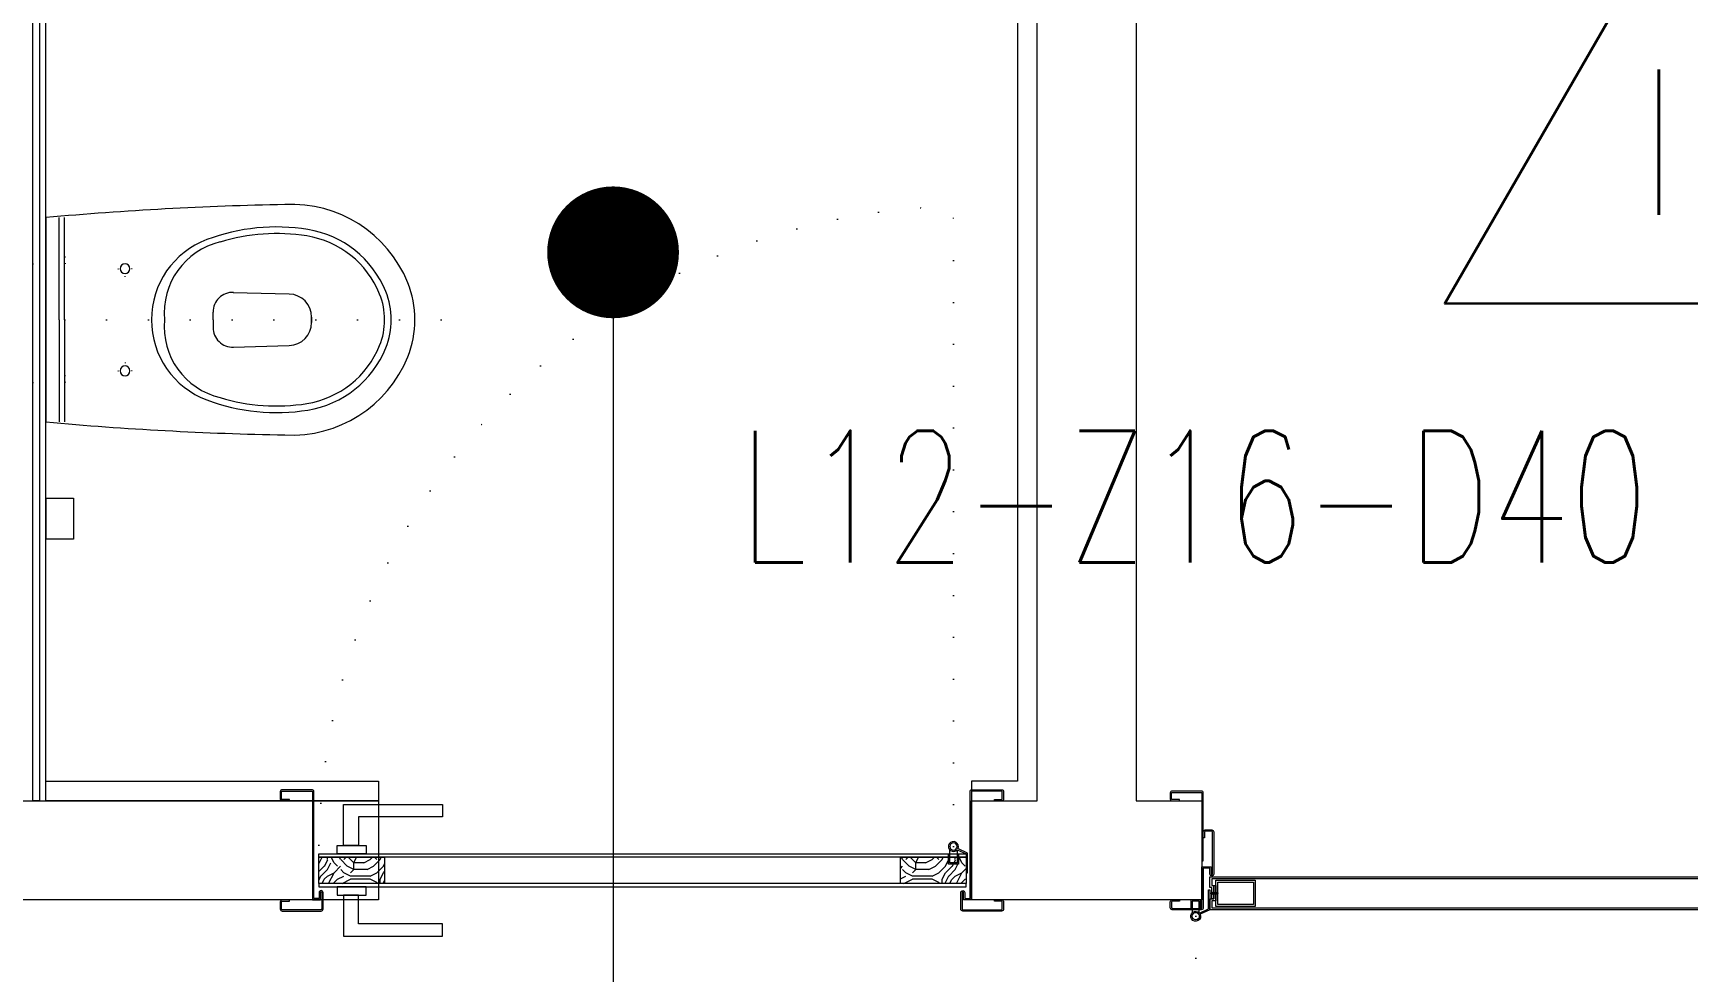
# Model space of a CAD drawing. Header units: metres. Extents: x -19121 to 152404, y -12107 to 29421.
# Drawn here: x 92797.6 to 93048.8, y 1819.1 to 1961.5 of the extents above; entities that cross this region are included whole.
import ezdxf
from ezdxf.enums import TextEntityAlignment as Align

# ---------------------------------------------------------------- set-up
doc = ezdxf.new("R2010")
doc.units = ezdxf.units.M
doc.header["$LTSCALE"] = 50
doc.header["$MEASUREMENT"] = 0
doc.linetypes.add('DOT2', pattern=[0.125, 0, -0.125])
doc.linetypes.add('HIDDEN', pattern=[0.375, 0.25, -0.125])
doc.layers.get('0').update_dxf_attribs({"color": 9, "lineweight": 9})
for name, color, linetype, lineweight in [('00', 9, 'Continuous', 9), ('06B', 9, 'Continuous', 9), ('06C @ 1', 9, 'Continuous', 9), ('09', 9, 'Continuous', 9), ('10', 9, 'Continuous', 9), ('12', 9, 'Continuous', 9), ('20', 9, 'DOT2', 9), ('21_mahal200', 9, 'Continuous', 9), ('Alçıpan', 2, 'Continuous', 9), ('E-DEDEKTÖR NUMARALARI', 20, 'Continuous', 30), ('E-KOMBİNE DEDEKTÖR (ISI+OPTİK DUMAN)', 7, 'Continuous', 30), ('SERAMİK', 9, 'Continuous', 9), ('TEFRİŞ', 9, 'Continuous', 9)]:
    doc.layers.add(name, color=color, linetype=linetype, lineweight=lineweight)
doc.styles.add('E-YAZI', font='txttw.shx', dxfattribs={"height": 200})
doc.styles.add('MuuM_TEXT-STANDART', font='ARIALN.TTF')
doc.dimstyles.new('MuuM_DIM200', dxfattribs={"dimscale": 20, "dimtxt": 2, "dimasz": 1, "dimexe": 1, "dimexo": 1, "dimgap": 1, "dimtad": 1, "dimdec": 1, "dimrnd": 0.5, "dimdsep": 46, "dimtxsty": 'MuuM_TEXT-STANDART', "dimblk": 'ARCHTICK', "dimcen": 0, "dimdle": 0.15, "dimclrd": 256, "dimclre": 256, "dimclrt": 256, "dimadec": 0, "dimazin": 0, "dimtfac": 5, "dimtdec": 1, "dimtix": 1, "dimtmove": 2, "dimatfit": 3, "dimldrblk": 'DOT', "dimfxl": 3, "dimfxlon": 1, "dimtolj": 1, "dimlwd": -1, "dimlwe": -1, "dimarcsym": 0})

# ---------------------------------------------------------------- blocks, each defined once
blk = doc.blocks.new('100_KOMBİNE DEDEKTÖR (ISI+OPTİK DUMAN) 085')
at = {"layer": 'E-KOMBİNE DEDEKTÖR (ISI+OPTİK DUMAN)', "color": 4}
blk.add_lwpolyline([(2.55, 0), (0, 4.416), (-2.55, 0)], close=True, dxfattribs=at)
at = {"layer": 'E-KOMBİNE DEDEKTÖR (ISI+OPTİK DUMAN)', "color": 3, "style": 'E-YAZI', "width": 0.8}
blk.add_text('I+O', height=1.1016, dxfattribs=at).set_placement((-0.018, 1.224), align=Align.MIDDLE)
blk = doc.blocks.new('_ArchTick')
at = {"color": 0, "linetype": 'ByBlock', "const_width": 0.15}
blk.add_lwpolyline([(-0.5, -0.5), (0.5, 0.5)], dxfattribs=at)
blk = doc.blocks.new('_Dot')
at = {"color": 0, "linetype": 'ByBlock', "lineweight": -2}
blk.add_line((-0.5, 0), (-1, 0), dxfattribs=at)
at = {"color": 0, "linetype": 'ByBlock', "const_width": 0.5}
blk.add_lwpolyline([(-0.25, 0, 1), (0.25, 0, 1)], format="xyb", close=True, dxfattribs=at)
blk = doc.blocks.new('p-kapı kolu')
for points in [[(2.2, 0), (2.2, -1.25), (-2.2, -1.25), (-2.2, 0), (2.2, 0)], [(1.225, -1.25), (1.225, -7.5), (-13.775, -7.5), (-13.775, -5.625), (-1.025, -5.625), (-1.025, -5.625), (-1.025, -1.25), (1.225, -1.25)]]:
    blk.add_lwpolyline(points)
blk = doc.blocks.new('K-AH-01')
at = {"layer": '09'}
h = blk.add_hatch(dxfattribs=at)
h.set_pattern_fill('LOGEND', color=256, scale=10, style=0)
h.set_pattern_definition([(7e-15, (-3944.073, -2726.897), (10, 10), [3, -7]), (7e-15, (-3944.073, -2726.397), (10, 10), [3, -7]), (7e-15, (-3943.573, -2725.397), (10, 10), [2, -8]), (7e-15, (-3943.073, -2724.397), (10, 10), [1.5, -8.5]), (7e-15, (-3943.073, -2723.397), (10, 10), [1, -9]), (7e-15, (-3945.573, -2722.397), (10, 10), [0.5, -2.5, 0.5, -6.5]), (7e-15, (-3944.073, -2721.897), (10, 10), [0.5, -4, 1.5, -4]), (7e-15, (-3942.073, -2721.397), (10, 10), [0.5, -0.5, 0.5, -8.5]), (7e-15, (-3942.573, -2720.897), (10, 10), [0.5, -9.5]), (7e-15, (-3943.073, -2719.897), (10, 10), [1.5, -8.5]), (7e-15, (-3943.073, -2718.897), (10, 10), [2, -8]), (7e-15, (-3943.573, -2717.897), (10, 10), [2.5, -3, 0.5, -4]), (90, (-3947.573, -2723.897), (-10, 10), [0.5, -1, 2.5, -6]), (90, (-3947.073, -2722.897), (-10, 10), [0.5, -0.5, 1.5, -7.5]), (90, (-3946.573, -2718.897), (-10, 10), [1, -9]), (90, (-3946.073, -2722.897), (-10, 10), [2, -3, 0.5, -4.5]), (90, (-3945.573, -2717.397), (-10, 10), [0.5, -9.5]), (90, (-3945.073, -2722.397), (-10, 10), [1.5, -8.5]), (90, (-3944.073, -2721.897), (-10, 10), [1, -9]), (90, (-3943.073, -2721.897), (-10, 10), [0.5, -1.5, 1.5, -6.5]), (90, (-3942.573, -2721.397), (-10, 10), [0.5, -9.5]), (90, (-3942.073, -2723.397), (-10, 10), [1.4, -8.6]), (90, (-3941.573, -2725.397), (-10, 10), [1, -9]), (90, (-3940.573, -2721.397), (-10, 10), [0.5, -9.5]), (90, (-3939.573, -2721.897), (-10, 10), [1.5, -8.5]), (90, (-3938.573, -2721.897), (-10, 10), [1.5, -8.5]), (45, (-3940.073, -2725.8966), (1e-15, 10), [0.7071, -0.7071, 0.7071, -12.020836]), (45, (-3942.073, -2723.3966), (1e-15, 10), [1.4142, -12.727936]), (45, (-3946.073, -2718.3966), (1e-15, 10), [1.4142, -12.727936]), (45, (-3944.073, -2720.8966), (1e-15, 10), [1.4142, -12.727936]), (45, (-3943.573, -2722.8966), (1e-15, 10), [1.4142, -12.727936]), (45, (-3940.573, -2724.8966), (1e-15, 10), [1.4142, -12.727936]), (45, (-3941.573, -2724.3966), (1e-15, 10), [2.12132, -12.020816]), (45, (-3944.573, -2719.8966), (1e-15, 10), [0.7071, -13.435036]), (45, (-3945.073, -2718.8966), (1e-15, 10), [0.7071, -13.435036]), (45, (-3941.073, -2718.8966), (1e-15, 10), [0.7071, -13.435036]), (45, (-3945.073, -2723.8966), (1e-15, 10), [0.7071, -13.435036]), (45, (-3939.573, -2720.3966), (1e-15, 10), [0.7071, -13.435036]), (45, (-3943.073, -2721.3966), (1e-15, 10), [0.7071, -13.435036]), (45, (-3942.073, -2720.3966), (1e-15, 10), [0.7071, -13.435036]), (135, (-3942.573, -2722.3966), (-10, 1e-15), [0.7071, -0.7071, 2.12132, -10.606616]), (135, (-3941.073, -2722.3966), (-10, 1e-15), [0.7071, -13.435036]), (135, (-3941.073, -2725.8966), (-10, 1e-15), [0.7071, -13.435036]), (135, (-3943.073, -2723.3966), (-10, 1e-15), [0.7071, -13.435036]), (135, (-3941.573, -2721.3966), (-10, 1e-15), [0.7071, -13.435036]), (135, (-3944.073, -2723.8966), (-10, 1e-15), [0.7071, -13.435036]), (135, (-3940.073, -2723.8966), (-10, 1e-15), [0.7071, -13.435036]), (135, (-3947.073, -2726.8966), (-10, 1e-15), [0.7071, -13.435036]), (135, (-3946.573, -2726.3966), (-10, 1e-15), [1.4142, -12.727936]), (135, (-3946.073, -2725.8966), (-10, 1e-15), [1.4142, -12.727936]), (135, (-3945.073, -2725.8966), (-10, 1e-15), [1.4142, -12.727936]), (135, (-3944.573, -2724.8966), (-10, 1e-15), [1.4142, -12.727936]), (135, (-3940.573, -2720.8966), (-10, 1e-15), [1.4142, -12.727936]), (135, (-3938.573, -2725.8966), (-10, 1e-15), [1.4142, -12.727936]), (135, (-3938.073, -2717.8966), (-10, 1e-15), [1.4142, -12.727936]), (135, (-3938.073, -2718.8966), (-10, 1e-15), [1.4142, -12.727936]), (135, (-3939.073, -2719.3966), (-10, 1e-15), [1.4142, -12.727936]), (135, (-3946.073, -2719.3966), (-10, 1e-15), [2.12132, -12.020816]), (135, (-3939.573, -2720.3966), (-10, 1e-15), [2.12132, -12.020816]), (26.56505, (-3945.0727, -2717.3966), (10, 4e-09), [1.118, -21.24268]), (26.56505, (-3945.0727, -2722.3966), (10, 4e-09), [1.118, -21.24268]), (26.56505, (-3944.0727, -2719.3966), (10, 4e-09), [1.118, -21.24268]), (26.56505, (-3941.0727, -2726.3966), (10, 4e-09), [1.118, -21.24268]), (26.56505, (-3941.5727, -2725.3966), (10, 4e-09), [1.118, -21.24268]), (26.56505, (-3944.5727, -2723.3966), (10, 4e-09), [1.118, -21.24268]), (26.56505, (-3944.5727, -2718.3966), (10, 4e-09), [1.118, -21.24268]), (26.56505, (-3941.5727, -2721.3966), (10, 4e-09), [2.236, -20.12468]), (63.43495, (-3941.5727, -2719.8966), (5e-10, 10), [1.118, -21.24268]), (63.43495, (-3940.0727, -2722.8966), (5e-10, 10), [1.118, -21.24268]), (63.43495, (-3945.0727, -2720.8966), (5e-10, 10), [1.118, -21.24268]), (63.43495, (-3947.0727, -2720.3966), (5e-10, 10), [1.118, -21.24268]), (63.43495, (-3941.0727, -2722.3966), (5e-10, 10), [1.118, -21.24268]), (63.43495, (-3942.0727, -2722.3966), (5e-10, 10), [1.118, -21.24268]), (63.43495, (-3946.0727, -2720.8966), (5e-10, 10), [2.236, -20.12468]), (63.43495, (-3938.5727, -2724.3966), (5e-10, 10), [2.236, -20.12468]), (63.43495, (-3939.5727, -2723.8966), (5e-10, 10), [2.236, -20.12468]), (116.56505, (-3947.5727, -2725.3966), (-4e-09, 10), [1.118, -21.24268]), (116.56505, (-3947.5727, -2719.8966), (-4e-09, 10), [1.118, -21.24268]), (116.56505, (-3945.5727, -2726.8966), (-4e-09, 10), [1.118, -21.24268]), (116.56505, (-3946.5727, -2717.8966), (-4e-09, 10), [1.118, -21.24268]), (116.56505, (-3945.5727, -2723.8966), (-4e-09, 10), [1.118, -21.24268]), (116.56505, (-3943.5727, -2722.8966), (-4e-09, 10), [1.118, -21.24268]), (116.56505, (-3942.5727, -2720.8966), (-4e-09, 10), [1.118, -21.24268]), (116.56505, (-3947.0727, -2724.8966), (3.2e-06, 10.0000016), [1.118, -21.24268]), (116.56505, (-3944.5727, -2723.3966), (-4e-09, 10), [1.118, -21.24268]), (116.56505, (-3941.5727, -2724.3966), (-4e-09, 10), [1.118, -21.24268]), (116.56505, (-3940.5727, -2723.3966), (-4e-09, 10), [1.118, -21.24268]), (116.56505, (-3938.5727, -2720.3966), (-4e-09, 10), [1.118, -21.24268]), (116.56505, (-3946.0727, -2717.3966), (-4e-09, 10), [1.118, -21.24268]), (116.56505, (-3947.5727, -2717.8966), (-4e-09, 10), [2.236, -20.12468]), (116.56505, (-3946.0727, -2724.8966), (-4e-09, 10), [2.236, -20.12468]), (153.43495, (-3947.5727, -2726.3966), (-10, 5e-10), [1.118, -21.24268]), (153.43495, (-3939.0727, -2726.8966), (-10, 5e-10), [1.118, -21.24268]), (153.43495, (-3939.5727, -2721.8966), (-10, 5e-10), [1.118, -21.24268]), (153.43495, (-3943.5727, -2725.3966), (-10, 5e-10), [1.118, -21.24268]), (153.43495, (-3944.0727, -2726.3966), (-10, 5e-10), [1.118, -21.24268]), (153.43495, (-3943.0727, -2724.3966), (-10, 5e-10), [1.118, -21.24268]), (153.43495, (-3940.0727, -2718.3966), (-10, 5e-10), [1.118, -21.24268]), (153.43495, (-3939.0727, -2717.8966), (-10, 5e-10), [2.236, -20.12468])])
h.paths.add_polyline_path([(10.77, 6.46), (10.77, 2.46), (0.77, 2.46), (0.77, 6.46)])
h = blk.add_hatch(dxfattribs=at)
h.set_pattern_fill('LOGEND', color=256, scale=10, style=0)
h.set_pattern_definition([(7e-15, (-3938.781, -2726.897), (10, 10), [3, -7]), (7e-15, (-3938.781, -2726.397), (10, 10), [3, -7]), (7e-15, (-3938.281, -2725.397), (10, 10), [2, -8]), (7e-15, (-3937.781, -2724.397), (10, 10), [1.5, -8.5]), (7e-15, (-3937.781, -2723.397), (10, 10), [1, -9]), (7e-15, (-3940.281, -2722.397), (10, 10), [0.5, -2.5, 0.5, -6.5]), (7e-15, (-3938.781, -2721.897), (10, 10), [0.5, -4, 1.5, -4]), (7e-15, (-3936.781, -2721.397), (10, 10), [0.5, -0.5, 0.5, -8.5]), (7e-15, (-3937.281, -2720.897), (10, 10), [0.5, -9.5]), (7e-15, (-3937.781, -2719.897), (10, 10), [1.5, -8.5]), (7e-15, (-3937.781, -2718.897), (10, 10), [2, -8]), (7e-15, (-3938.281, -2717.897), (10, 10), [2.5, -3, 0.5, -4]), (90, (-3942.281, -2723.897), (-10, 10), [0.5, -1, 2.5, -6]), (90, (-3941.781, -2722.897), (-10, 10), [0.5, -0.5, 1.5, -7.5]), (90, (-3941.281, -2718.897), (-10, 10), [1, -9]), (90, (-3940.781, -2722.897), (-10, 10), [2, -3, 0.5, -4.5]), (90, (-3940.281, -2717.397), (-10, 10), [0.5, -9.5]), (90, (-3939.781, -2722.397), (-10, 10), [1.5, -8.5]), (90, (-3938.781, -2721.897), (-10, 10), [1, -9]), (90, (-3937.781, -2721.897), (-10, 10), [0.5, -1.5, 1.5, -6.5]), (90, (-3937.281, -2721.397), (-10, 10), [0.5, -9.5]), (90, (-3936.781, -2723.397), (-10, 10), [1.4, -8.6]), (90, (-3936.281, -2725.397), (-10, 10), [1, -9]), (90, (-3935.281, -2721.397), (-10, 10), [0.5, -9.5]), (90, (-3934.281, -2721.897), (-10, 10), [1.5, -8.5]), (90, (-3933.281, -2721.897), (-10, 10), [1.5, -8.5]), (45, (-3934.781, -2725.8966), (1e-15, 10), [0.7071, -0.7071, 0.7071, -12.020836]), (45, (-3936.781, -2723.3966), (1e-15, 10), [1.4142, -12.727936]), (45, (-3940.781, -2718.3966), (1e-15, 10), [1.4142, -12.727936]), (45, (-3938.781, -2720.8966), (1e-15, 10), [1.4142, -12.727936]), (45, (-3938.281, -2722.8966), (1e-15, 10), [1.4142, -12.727936]), (45, (-3935.281, -2724.8966), (1e-15, 10), [1.4142, -12.727936]), (45, (-3936.281, -2724.3966), (1e-15, 10), [2.12132, -12.020816]), (45, (-3939.281, -2719.8966), (1e-15, 10), [0.7071, -13.435036]), (45, (-3939.781, -2718.8966), (1e-15, 10), [0.7071, -13.435036]), (45, (-3935.781, -2718.8966), (1e-15, 10), [0.7071, -13.435036]), (45, (-3939.781, -2723.8966), (1e-15, 10), [0.7071, -13.435036]), (45, (-3934.281, -2720.3966), (1e-15, 10), [0.7071, -13.435036]), (45, (-3937.781, -2721.3966), (1e-15, 10), [0.7071, -13.435036]), (45, (-3936.781, -2720.3966), (1e-15, 10), [0.7071, -13.435036]), (135, (-3937.281, -2722.3966), (-10, 1e-15), [0.7071, -0.7071, 2.12132, -10.606616]), (135, (-3935.781, -2722.3966), (-10, 1e-15), [0.7071, -13.435036]), (135, (-3935.781, -2725.8966), (-10, 1e-15), [0.7071, -13.435036]), (135, (-3937.781, -2723.3966), (-10, 1e-15), [0.7071, -13.435036]), (135, (-3936.281, -2721.3966), (-10, 1e-15), [0.7071, -13.435036]), (135, (-3938.781, -2723.8966), (-10, 1e-15), [0.7071, -13.435036]), (135, (-3934.781, -2723.8966), (-10, 1e-15), [0.7071, -13.435036]), (135, (-3941.781, -2726.8966), (-10, 1e-15), [0.7071, -13.435036]), (135, (-3941.281, -2726.3966), (-10, 1e-15), [1.4142, -12.727936]), (135, (-3940.781, -2725.8966), (-10, 1e-15), [1.4142, -12.727936]), (135, (-3939.781, -2725.8966), (-10, 1e-15), [1.4142, -12.727936]), (135, (-3939.281, -2724.8966), (-10, 1e-15), [1.4142, -12.727936]), (135, (-3935.281, -2720.8966), (-10, 1e-15), [1.4142, -12.727936]), (135, (-3933.281, -2725.8966), (-10, 1e-15), [1.4142, -12.727936]), (135, (-3932.781, -2717.8966), (-10, 1e-15), [1.4142, -12.727936]), (135, (-3932.781, -2718.8966), (-10, 1e-15), [1.4142, -12.727936]), (135, (-3933.781, -2719.3966), (-10, 1e-15), [1.4142, -12.727936]), (135, (-3940.781, -2719.3966), (-10, 1e-15), [2.12132, -12.020816]), (135, (-3934.281, -2720.3966), (-10, 1e-15), [2.12132, -12.020816]), (26.56505, (-3939.7813, -2717.3966), (10, 4e-09), [1.118, -21.24268]), (26.56505, (-3939.7813, -2722.3966), (10, 4e-09), [1.118, -21.24268]), (26.56505, (-3938.7813, -2719.3966), (10, 4e-09), [1.118, -21.24268]), (26.56505, (-3935.7813, -2726.3966), (10, 4e-09), [1.118, -21.24268]), (26.56505, (-3936.2813, -2725.3966), (10, 4e-09), [1.118, -21.24268]), (26.56505, (-3939.2813, -2723.3966), (10, 4e-09), [1.118, -21.24268]), (26.56505, (-3939.2813, -2718.3966), (10, 4e-09), [1.118, -21.24268]), (26.56505, (-3936.2813, -2721.3966), (10, 4e-09), [2.236, -20.12468]), (63.43495, (-3936.2813, -2719.8966), (5e-10, 10), [1.118, -21.24268]), (63.43495, (-3934.7813, -2722.8966), (5e-10, 10), [1.118, -21.24268]), (63.43495, (-3939.7813, -2720.8966), (5e-10, 10), [1.118, -21.24268]), (63.43495, (-3941.7813, -2720.3966), (5e-10, 10), [1.118, -21.24268]), (63.43495, (-3935.7813, -2722.3966), (5e-10, 10), [1.118, -21.24268]), (63.43495, (-3936.7813, -2722.3966), (5e-10, 10), [1.118, -21.24268]), (63.43495, (-3940.7813, -2720.8966), (5e-10, 10), [2.236, -20.12468]), (63.43495, (-3933.2813, -2724.3966), (5e-10, 10), [2.236, -20.12468]), (63.43495, (-3934.2813, -2723.8966), (5e-10, 10), [2.236, -20.12468]), (116.56505, (-3942.2813, -2725.3966), (-4e-09, 10), [1.118, -21.24268]), (116.56505, (-3942.2813, -2719.8966), (-4e-09, 10), [1.118, -21.24268]), (116.56505, (-3940.2813, -2726.8966), (-4e-09, 10), [1.118, -21.24268]), (116.56505, (-3941.2813, -2717.8966), (-4e-09, 10), [1.118, -21.24268]), (116.56505, (-3940.2813, -2723.8966), (-4e-09, 10), [1.118, -21.24268]), (116.56505, (-3938.2813, -2722.8966), (-4e-09, 10), [1.118, -21.24268]), (116.56505, (-3937.2813, -2720.8966), (-4e-09, 10), [1.118, -21.24268]), (116.56505, (-3941.7813, -2724.8966), (3.2e-06, 10.0000016), [1.118, -21.24268]), (116.56505, (-3939.2813, -2723.3966), (-4e-09, 10), [1.118, -21.24268]), (116.56505, (-3936.2813, -2724.3966), (-4e-09, 10), [1.118, -21.24268]), (116.56505, (-3935.2813, -2723.3966), (-4e-09, 10), [1.118, -21.24268]), (116.56505, (-3933.2813, -2720.3966), (-4e-09, 10), [1.118, -21.24268]), (116.56505, (-3940.7813, -2717.3966), (-4e-09, 10), [1.118, -21.24268]), (116.56505, (-3942.2813, -2717.8966), (-4e-09, 10), [2.236, -20.12468]), (116.56505, (-3940.7813, -2724.8966), (-4e-09, 10), [2.236, -20.12468]), (153.43495, (-3942.2813, -2726.3966), (-10, 5e-10), [1.118, -21.24268]), (153.43495, (-3933.7813, -2726.8966), (-10, 5e-10), [1.118, -21.24268]), (153.43495, (-3934.2813, -2721.8966), (-10, 5e-10), [1.118, -21.24268]), (153.43495, (-3938.2813, -2725.3966), (-10, 5e-10), [1.118, -21.24268]), (153.43495, (-3938.7813, -2726.3966), (-10, 5e-10), [1.118, -21.24268]), (153.43495, (-3937.7813, -2724.3966), (-10, 5e-10), [1.118, -21.24268]), (153.43495, (-3934.7813, -2718.3966), (-10, 5e-10), [1.118, -21.24268]), (153.43495, (-3933.7813, -2717.8966), (-10, 5e-10), [2.236, -20.12468])])
h.paths.add_polyline_path([(89.06, 2.47), (89.06, 6.46), (99.06, 6.47), (99.06, 2.47)])
at = {"layer": '10'}
for points in [[(-0.44, -1.7), (1.3, -1.7, 0.414214), (1.6, -1.4), (1.6, 1.1, 0.414214), (1.3, 1.4, 0.414214), (1, 1.1), (1, 0.2), (0.2, 0.2), (0.2, 16.4, 0.414214), (-0.1, 16.7), (-4.6, 16.7, 0.414214), (-4.9, 16.4), (-4.9, 15.3, 0.414214), (-4.6, 15), (-3.5, 15), (-3.5, 15.2), (-4.6, 15.2, -0.414214), (-4.7, 15.3), (-4.7, 16.4, -0.414214), (-4.6, 16.5), (-0.2, 16.5), (-0.1, 16.5, -0.414214), (0, 16.4), (0, 0), (1.2, 0), (1.2, 1.1, -0.414214), (1.3, 1.2, -0.414214), (1.4, 1.1), (1.4, -1.4, -0.414214), (1.3, -1.5), (-0.44, -1.5), (-4.6, -1.5, -0.414214), (-4.7, -1.4), (-4.7, -0.3, -0.414214), (-4.6, -0.2), (-3.5, -0.2), (-3.5, 0), (-4.6, 0, 0.414214), (-4.9, -0.3), (-4.9, -1.4, 0.414214), (-4.6, -1.7)], [(100.44, -1.7), (98.7, -1.7, -0.414214), (98.4, -1.4), (98.4, 1.1, -0.414214), (98.7, 1.4, -0.414214), (99, 1.1), (99, 0.2), (99.8, 0.2), (99.8, 16.4, -0.414214), (100.1, 16.7), (104.6, 16.7, -0.414214), (104.9, 16.4), (104.9, 15.3, -0.414214), (104.6, 15), (103.5, 15), (103.5, 15.2), (104.6, 15.2, 0.414214), (104.7, 15.3), (104.7, 16.4, 0.414214), (104.6, 16.5), (100.2, 16.5), (100.1, 16.5, 0.414214), (100, 16.4), (100, 0), (98.8, 0), (98.8, 1.1, 0.414214), (98.7, 1.2, 0.414214), (98.6, 1.1), (98.6, -1.4, 0.414214), (98.7, -1.5), (100.44, -1.5), (104.6, -1.5, 0.414214), (104.7, -1.4), (104.7, -0.3, 0.414214), (104.6, -0.2), (103.5, -0.2), (103.5, 0), (104.6, 0, -0.414214), (104.9, -0.3), (104.9, -1.4, -0.414214), (104.6, -1.7)], [(2.15, 7.6), (0.77, 6.96), (0.77, 4.09), (0.57, 4.09), (0.57, 7.09), (2.04, 7.77, -14.796002)]]:
    blk.add_lwpolyline(points, format="xyb", close=True, dxfattribs=at)
blk.add_circle((2.72, 8.09), 0.55, dxfattribs=at)
at = {"layer": '12'}
for points in [[(0.77, 6.46), (99.06, 6.47), (99.06, 6.97), (0.77, 6.96)], [(0.77, 2.46), (10.77, 2.46), (10.77, 6.46), (0.77, 6.46)], [(89.06, 2.46), (99.06, 2.46), (99.06, 6.47), (89.06, 6.47)], [(0.77, 2.46), (99.06, 2.46), (99.06, 1.96), (0.77, 1.96)]]:
    blk.add_lwpolyline(points, close=True, dxfattribs=at)
at = {"layer": '20'}
blk.add_lwpolyline([(2.72, 8.09), (2.72, 105.23)], dxfattribs=at)
at = {"layer": '20', "linetype": 'HIDDEN'}
for points in [[(2.17, 7.58), (2.17, 5.59), (3.27, 5.59), (3.27, 7.58)], [(1.97, 6.89), (1.97, 5.39), (3.47, 5.39), (3.47, 6.89)]]:
    blk.add_lwpolyline(points, dxfattribs=at)
at = {"layer": '20'}
blk.add_arc((0.77, 6.96), 98.29, 357.0842, 88.8632, dxfattribs=at)
at = {"layer": '06C @ 1', "xscale": -1, "rotation": 180}
blk.add_blockref('p-kapı kolu', (94.06, 6.97), dxfattribs=at)
at = {"layer": '06C @ 1'}
blk.add_blockref('p-kapı kolu', (94.06, 1.96), dxfattribs=at)
blk = doc.blocks.new('gr-p-barel kilitli kapı kolu')
at = {"flags": 128}
for points in [[(-0.9, 0.8), (-0.9, 4.9), (-11.7, 4.9), (-11.7, 6.7), (0.9, 6.7), (0.9, 0.8)], [(-0.8, 5), (0.8, 6.6)]]:
    blk.add_lwpolyline(points, dxfattribs=at)
blk.add_lwpolyline([(-2.75, 0), (-2.75, 0.7), (2.75, 0.7), (2.75, 0)])
blk.add_lwpolyline([(-1.3, 0.7), (1.3, 0.7), (1.3, 0.8), (-1.3, 0.8)], close=True)
blk = doc.blocks.new('prf-scr2')
at = {"linetype": 'DOT2', "ltscale": 10}
blk.add_line((0, 0.19), (0, -1.06), dxfattribs=at)
for p, q in [((0.09, -0.24), (-0.09, -0.2)), ((-0.09, -0.24), (0.09, -0.28)), ((0.09, -0.32), (-0.09, -0.28)), ((-0.09, -0.32), (0.09, -0.36)), ((0.09, -0.4), (-0.09, -0.36)), ((-0.09, -0.4), (0.09, -0.44)), ((0.09, -0.48), (-0.09, -0.44)), ((-0.09, -0.48), (0.09, -0.52)), ((0.09, -0.56), (-0.09, -0.52)), ((-0.09, -0.56), (0.09, -0.6)), ((0.09, -0.64), (-0.09, -0.6)), ((-0.09, -0.64), (0.09, -0.68)), ((0.09, -0.72), (-0.09, -0.68)), ((-0.09, -0.72), (0.09, -0.76)), ((0.06, -0.84), (-0.08, -0.76)), ((-0.07, -0.8), (0.06, -0.84)), ((0.09, -0.17), (0, -0.15)), ((0, -0.18), (0.09, -0.2))]:
    blk.add_line(p, q)
blk.add_lwpolyline([(0.23, 0), (-0.23, 0), (-0.23, -0.01), (-0.12, -0.14), (0.12, -0.14), (0.23, -0.01), (0.23, 0)], close=True)
for points in [[(0.23, -0.01), (-0.23, -0.01)], [(-0.09, -0.14), (-0.09, -0.2), (-0.12, -0.22), (-0.12, -0.23), (-0.09, -0.24), (-0.09, -0.28), (-0.12, -0.3), (-0.12, -0.31), (-0.09, -0.32), (-0.09, -0.36), (-0.12, -0.38), (-0.12, -0.39), (-0.09, -0.4), (-0.09, -0.44), (-0.12, -0.46), (-0.12, -0.46), (-0.09, -0.48), (-0.09, -0.52), (-0.12, -0.54), (-0.12, -0.54), (-0.09, -0.56), (-0.09, -0.6), (-0.12, -0.62), (-0.12, -0.62), (-0.09, -0.64), (-0.09, -0.68), (-0.12, -0.69), (-0.12, -0.7), (-0.09, -0.72), (-0.09, -0.73), (-0.08, -0.76), (-0.1, -0.77), (-0.1, -0.78), (-0.07, -0.8), (-0.01, -0.94), (0, -0.95), (0.01, -0.94), (0.08, -0.76), (0.09, -0.76), (0.12, -0.74), (0.12, -0.73), (0.09, -0.72), (0.09, -0.68), (0.12, -0.66), (0.12, -0.66), (0.09, -0.64), (0.09, -0.6), (0.12, -0.58), (0.12, -0.58), (0.09, -0.56), (0.09, -0.52), (0.12, -0.5), (0.12, -0.5), (0.09, -0.48), (0.09, -0.44), (0.12, -0.43), (0.12, -0.42), (0.09, -0.4), (0.09, -0.36), (0.12, -0.35), (0.12, -0.34), (0.09, -0.32), (0.09, -0.28), (0.12, -0.27), (0.12, -0.26), (0.09, -0.24), (0.09, -0.2), (0.12, -0.19), (0.12, -0.18), (0.09, -0.17), (0.09, -0.14)]]:
    blk.add_lwpolyline(points)
blk = doc.blocks.new('K-SAC-01')
at = {"layer": '10'}
for points in [[(-4.6, 16.2, -0.414214), (-4.5, 16.3), (-0.1, 16.3, -0.414214), (0, 16.2), (0, 5.9), (0.2, 5.9), (0.2, 16.2, 0.414214), (-0.1, 16.5), (-4.5, 16.5, 0.414214), (-4.8, 16.2), (-4.8, 15.3, 0.414214), (-4.5, 15), (-3.4, 15), (-3.4, 15.2), (-4.5, 15.2, -0.414214), (-4.6, 15.3)], [(104.6, 16.2, 0.414214), (104.5, 16.3), (100.1, 16.3, 0.414214), (100, 16.2), (100, 5.9), (99.8, 5.9), (99.8, 16.2, -0.414214), (100.1, 16.5), (104.5, 16.5, -0.414214), (104.8, 16.2), (104.8, 15.3, -0.414214), (104.5, 15), (103.4, 15), (103.4, 15.2), (104.5, 15.2, 0.414214), (104.6, 15.3)], [(0.2, 10.3, -0.414214), (0.5, 10.6), (1.5, 10.6, -0.414214), (1.8, 10.3), (1.8, 3.9, -0.414214), (1.5, 3.6, -0.414214), (1.2, 3.9), (1.2, 4.8), (0.2, 4.8), (0.2, -1.2, -0.414214), (-0.1, -1.5), (-4.5, -1.5, -0.414214), (-4.8, -1.2), (-4.8, -0.3, -0.414214), (-4.5, 0), (-3.4, 0), (-3.4, -0.2), (-4.5, -0.2, 0.414214), (-4.6, -0.3), (-4.6, -1.2, 0.414214), (-4.5, -1.3), (-0.1, -1.3, 0.414214), (0, -1.2), (0, 5), (1.4, 5), (1.4, 3.9, 0.414214), (1.5, 3.8, 0.414214), (1.6, 3.9), (1.6, 10.3, 0.414214), (1.5, 10.4), (0.5, 10.4, 0.414214), (0.4, 10.3), (0.4, 9.4), (0.2, 9.4)], [(99.8, 10.3, 0.414214), (99.5, 10.6), (98.5, 10.6, 0.414214), (98.2, 10.3), (98.2, 3.9, 0.414214), (98.5, 3.6, 0.414214), (98.8, 3.9), (98.8, 4.8), (99.8, 4.8), (99.8, -1.2, 0.414214), (100.1, -1.5), (104.5, -1.5, 0.414214), (104.8, -1.2), (104.8, -0.3, 0.414214), (104.5, 0), (103.4, 0), (103.4, -0.2), (104.5, -0.2, -0.414214), (104.6, -0.3), (104.6, -1.2, -0.414214), (104.5, -1.3), (100.1, -1.3, -0.414214), (100, -1.2), (100, 5), (98.6, 5), (98.6, 3.9, -0.414214), (98.5, 3.8, -0.414214), (98.4, 3.9), (98.4, 10.3, -0.414214), (98.5, 10.4), (99.5, 10.4, -0.414214), (99.6, 10.3), (99.6, 9.4), (99.8, 9.4)], [(-0.38, -2.01), (1, -1.37), (1, 1.5), (1.2, 1.5), (1.2, -1.5), (-0.27, -2.18, -14.796002)]]:
    blk.add_lwpolyline(points, format="xyb", close=True, dxfattribs=at)
for points in [[(98.8, 0.15), (98.8, 2.15), (99.1, 2.15), (99.1, 3.19), (1.5, 3.19), (1.5, 2.15), (1.8, 2.15), (1.8, 0.15), (1.5, 0.15), (1.5, 1.85), (1.2, 1.85), (1.2, 3.49), (99.4, 3.49), (99.4, 1.85), (99.1, 1.85), (99.1, 0.15)], [(98.8, 2.15), (98.8, 0.15), (99.4, 0.15), (99.4, -1.5), (1.2, -1.5), (1.2, 0.15), (1.8, 0.15), (1.8, 2.15), (2.1, 2.15), (2.1, -0.15), (1.5, -0.15), (1.5, -1.2), (99.1, -1.2), (99.1, -0.15), (98.5, -0.15), (98.5, 2.15), (98.8, 2.15)]]:
    blk.add_lwpolyline(points, dxfattribs=at)
for points in [[(2.1, 3), (8.1, 3), (8.1, -1), (2.1, -1)], [(2.4, 2.7), (7.8, 2.7), (7.8, -0.7), (2.4, -0.7)], [(98.5, 3), (92.5, 3), (92.5, -1), (98.5, -1)], [(98.2, 2.7), (92.8, 2.7), (92.8, -0.7), (98.2, -0.7)]]:
    blk.add_lwpolyline(points, close=True, dxfattribs=at)
blk.add_circle((-0.95, -2.5), 0.55, dxfattribs=at)
at = {"layer": '20', "linetype": 'HIDDEN'}
for points in [[(-0.2, -1.3), (-0.2, 0), (-1.7, 0), (-1.7, -1.3)], [(-0.4, -1.99), (-0.4, -0.2), (-1.5, -0.2), (-1.5, -1.99)]]:
    blk.add_lwpolyline(points, dxfattribs=at)
at = {"layer": '20'}
blk.add_lwpolyline([(-0.95, -2.5), (-0.95, -102.85)], dxfattribs=at)
blk.add_arc((-0.95, -2.5), 100.35, 270, 1.5131, dxfattribs=at)
at = {"layer": '06B'}
blk.add_blockref('gr-p-barel kilitli kapı kolu', (91.4, 3.51), dxfattribs=at)
at = {"layer": '06B', "xscale": -1, "rotation": 180}
blk.add_blockref('gr-p-barel kilitli kapı kolu', (91.4, -1.51), dxfattribs=at)
at = {"layer": '10', "xscale": -1, "rotation": 90}
blk.add_blockref('prf-scr2', (1.5, 1), dxfattribs=at)
at = {"layer": '10', "rotation": 270}
blk.add_blockref('prf-scr2', (99.1, 1.22), dxfattribs=at)
blk = doc.blocks.new('1.Bod.Ara.Mimari Elk')
at = {"layer": '00'}
for points in [[(8965, -6585), (8965, -6785), (8975, -6785), (8975, -6800), (8940, -6800), (8940, -6785)], [(8940, -6785), (8950, -6785), (8950, -6585)], [(8850, -6800), (8720, -6800), (8720, -6785), (8850, -6785), (8850, -6800)]]:
    blk.add_lwpolyline(points, dxfattribs=at)
at = {"layer": 'Alçıpan'}
blk.add_lwpolyline([(8798.55, -6596), (8798.55, -6785), (8797.55, -6785), (8797.55, -6596), (8798.55, -6596)], dxfattribs=at)
at = {"layer": 'SERAMİK'}
for points in [[(8798.55, -6597), (8798.55, -6785), (8799.55, -6785), (8799.55, -6597), (8798.55, -6597)], [(8940, -6785), (8950, -6785), (8950, -6596), (8947, -6596), (8947, -6782), (8947, -6782), (8940, -6782), (8940, -6785)], [(8850, -6785), (8799.55, -6785), (8799.55, -6782), (8850, -6782), (8850, -6785)]]:
    blk.add_lwpolyline(points, dxfattribs=at)
at = {"layer": 'TEFRİŞ'}
for p, q in [((8801.55, -6712), (8801.55, -6696.5)), ((8802.35, -6712), (8802.35, -6696.5)), ((8827.98, -6707.84), (8836.47, -6708.09)), ((8824.9, -6712), (8824.9, -6710.84)), ((8801.55, -6712), (8801.55, -6727.5)), ((8802.35, -6712), (8802.35, -6727.5)), ((8824.9, -6712), (8824.9, -6713.16)), ((8839.86, -6711.59), (8839.86, -6712)), ((8839.86, -6712), (8839.86, -6711.59)), ((8839.86, -6712), (8839.86, -6712.41)), ((8839.86, -6712.41), (8839.86, -6712)), ((8827.98, -6716.16), (8836.47, -6715.91))]:
    blk.add_line(p, q, dxfattribs=at)
at = {"layer": 'TEFRİŞ', "linetype": 'DOT2'}
for p, q in [((8811.55, -6705.51), (8811.55, -6703.05)), ((8810.46, -6704.25), (8811.55, -6704.25)), ((8812.64, -6704.25), (8811.55, -6704.25)), ((8859.55, -6712), (8793.55, -6712)), ((8811.55, -6718.49), (8811.55, -6720.95)), ((8810.46, -6719.75), (8811.55, -6719.75)), ((8812.64, -6719.75), (8811.55, -6719.75))]:
    blk.add_line(p, q, dxfattribs=at)
at = {"layer": 'TEFRİŞ'}
blk.add_lwpolyline([(8799.55, -6727.5, 0.018163), (8835.81, -6729.47, 0.320529), (8854.46, -6717.63, 0.096396), (8855.55, -6712, 0.096396), (8854.46, -6706.38, 0.320529), (8835.81, -6694.53, 0.018163), (8799.55, -6696.5)], format="xyb", close=True, dxfattribs=at)
at = {"layer": 'TEFRİŞ', "linetype": 'DOT2'}
for points in [[(8797.53, -6703.5), (8802.53, -6703.5), (8802.53, -6702.5), (8797.53, -6702.5)], [(8797.53, -6721.5), (8802.53, -6721.5), (8802.53, -6720.5), (8797.53, -6720.5)]]:
    blk.add_lwpolyline(points, dxfattribs=at)
at = {"layer": 'TEFRİŞ'}
blk.add_lwpolyline([(8803.74, -6739.08), (8803.74, -6745.28), (8799.56, -6745.28), (8799.56, -6739.08)], close=True, dxfattribs=at)
for centre, radius, start, end in [((8834.53, -6727.92), 30, 80.8719, 110.5799), ((8836.84, -6713.5), 15.4, 22.0243, 80.8719), ((8828.55, -6712), 13, 110.5799, 180), ((8828.5, -6710.91), 11, 103.1933, 185.6824), ((8834.53, -6727.92), 29, 80.8719, 107.1273), ((8836.84, -6713.5), 14.4, 22.0243, 80.8719), ((8811.55, -6704.25), 0.75, 90, 270), ((8811.55, -6704.25), 0.75, 270, 90), ((8827.9, -6710.84), 3, 88.293, 180), ((8836.36, -6711.59), 3.5, 0, 88.293), ((8840.55, -6712), 10.4, 0, 22.0243), ((8840.55, -6712), 11.4, 0, 22.0243), ((8828.55, -6712), 13, 180, 249.4201), ((8828.5, -6713.09), 11, 174.3176, 256.8067), ((8827.9, -6713.16), 3, 180, 271.707), ((8836.36, -6712.41), 3.5, 271.707, 0), ((8840.55, -6712), 10.4, 337.9757, 0), ((8840.55, -6712), 11.4, 337.9757, 0), ((8836.84, -6710.5), 14.4, 279.1281, 337.9757), ((8836.84, -6710.5), 15.4, 279.1281, 337.9757), ((8811.55, -6719.75), 0.75, 90, 270), ((8811.55, -6719.75), 0.75, 270, 90), ((8834.53, -6696.08), 30, 249.4201, 279.1281), ((8834.53, -6696.08), 29, 252.8727, 279.1281)]:
    blk.add_arc(centre, radius, start, end, dxfattribs=at)
at = {"xscale": -1}
blk.add_blockref('K-AH-01', (8940, -6800), dxfattribs=at)
blk.add_blockref('K-SAC-01', (8975, -6800))
at = {"layer": '21_mahal200'}
blk.add_leader([(8885.62, -6701.77), (8885.62, -7121.76)], dimstyle='MuuM_DIM200', override={"dimasz": 1, "dimfxl": 10}, dxfattribs=at)

msp = doc.modelspace()

# ---------------------------------------------------------------- block references
msp.add_blockref('1.Bod.Ara.Mimari Elk', (84000, 8630))
at = {"layer": 'E-KOMBİNE DEDEKTÖR (ISI+OPTİK DUMAN)', "xscale": 20, "yscale": 20, "zscale": 20}
msp.add_blockref('100_KOMBİNE DEDEKTÖR (ISI+OPTİK DUMAN) 085', (93062.85, 1920.45), dxfattribs=at)

# ---------------------------------------------------------------- texts
at = {"layer": 'E-DEDEKTÖR NUMARALARI', "style": 'E-YAZI', "width": 0.7}
msp.add_text('L12-Z16-D40', height=20, dxfattribs=at).set_placement((92904.81, 1881.17))

doc.saveas('drawing.dxf')
